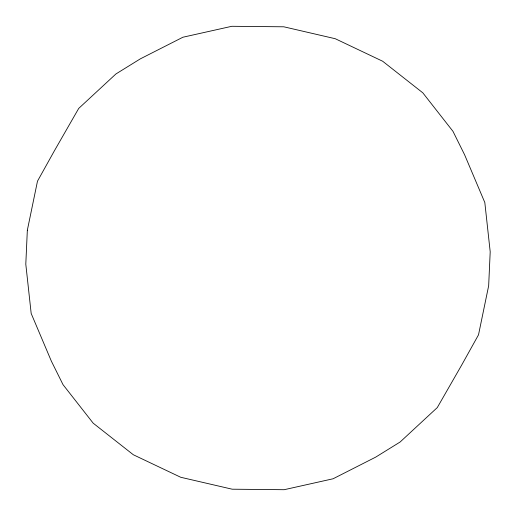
<?xml version="1.0" encoding="UTF-8"?>
<svg xmlns="http://www.w3.org/2000/svg" width="516" height="516" viewBox="0 0 516 516"><rect width="100%" height="100%" fill="white"/><g stroke="black" fill="none" stroke-linecap="round" stroke-linejoin="round"><path stroke-width="0.77" d="M27.335 230.271L25.8 264.205L31.179 313.464L51.381 361.187L63.023 384.665L93.183 423.172L133.334 454.757L180.748 477.281L232.194 489.2L284.155 489.71L333.097 478.771L375.687 457.131L400.113 442.012L437.284 407.582L461.601 365.205L478.513 334.832L488.665 285.729L490.2 251.795L484.821 202.536L464.619 154.813L452.977 131.335L422.817 92.828L382.666 61.243L335.252 38.719L283.806 26.8L231.845 26.29L182.903 37.229L140.313 58.869L115.887 73.988L78.716 108.418L54.399 150.795L37.487 181.168L27.335 230.271"/></g></svg>
